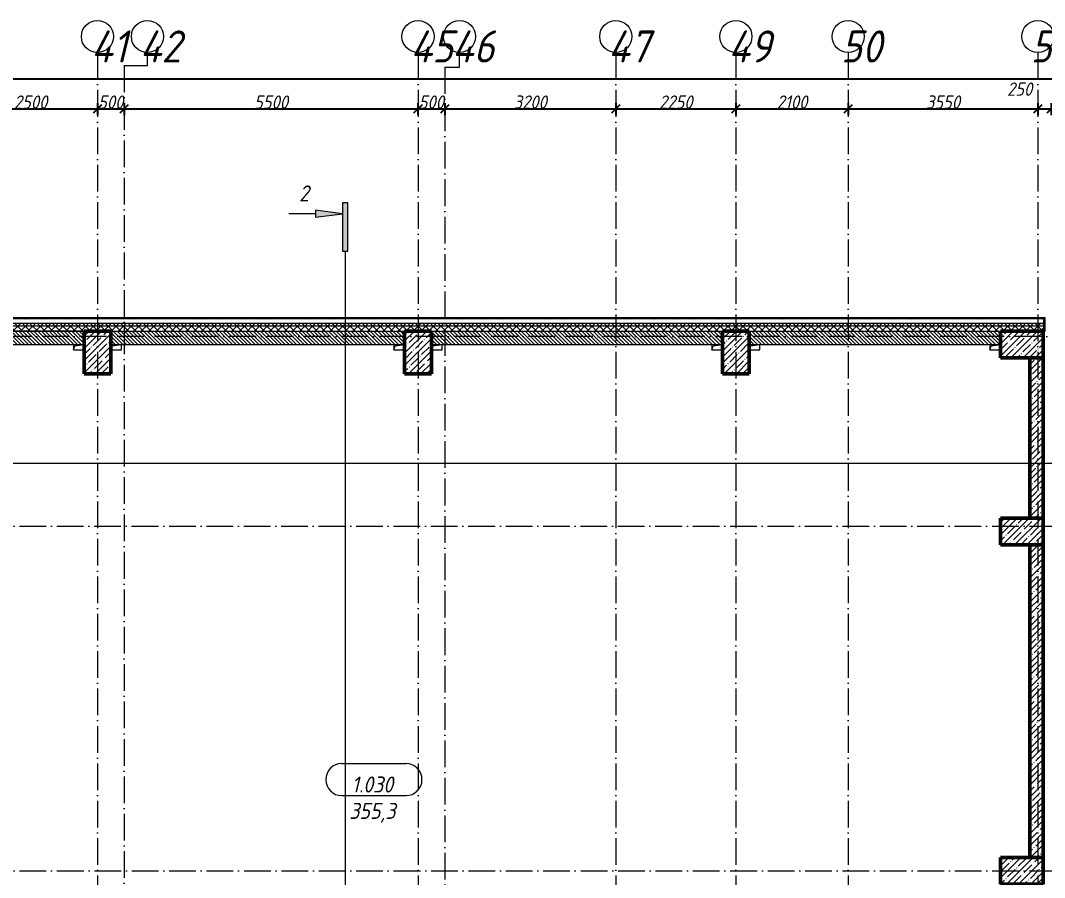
# Model space of a CAD drawing. Header units: millimetres. Extents: x -12989 to 629078, y -109036 to 555275.
# Drawn here: x 568573 to 587739, y 341348 to 357384 of the extents above; entities that cross this region are included whole.
import ezdxf

# ---------------------------------------------------------------- set-up
doc = ezdxf.new("R2010")
doc.units = ezdxf.units.MM
doc.linetypes.add('50_200_ШТРИХ_1Т_ш5_п1_п1_', pattern=[700, 500, -100, 0, -100])
for name, color, linetype, lineweight in [('A-____-____-DIMS', 7, 'Continuous', 9), ('A-GENM-____-OTLN', 7, 'Continuous', 9), ('A-WALL-____-MCUT', 7, 'Continuous', 13), ('A-WALL-____-MCUT-1', 7, 'Continuous', 9), ('A-WALL-____-MCUT-2', 7, 'Continuous', 50), ('A-WALL-____-OTLN', 7, 'Continuous', 9), ('A-WALL-____-PATT-1', 7, 'Continuous', 9), ('A-WALL-FNSH-MCUT-1', 7, 'Continuous', 9), ('G-____-____-SYMB', 7, 'Continuous', 9), ('S-COLS-____-MCUT', 7, 'Continuous', 50), ('S-COLS-____-OTLN', 7, 'Continuous', 9), ('S-GRID-____-IDEN', 7, 'Continuous', 9), ('S-GRID-____-OTLN', 7, 'Continuous', 9), ('S-GRID-____-OTLN-1', 7, '50_200_ШТРИХ_1Т_ш5_п1_п1_', 9)]:
    doc.layers.add(name, color=color, linetype=linetype, lineweight=lineweight)
doc.layers.add('A-AREA-IDEN-1', color=7, linetype='Continuous', lineweight=9, true_color=0xaaaaaa)
doc.layers.add('G-____-____-SYMB-1', color=9, linetype='Continuous', lineweight=9, true_color=0x808080)
doc.styles.add('ISOCPEUR_I', font='isocpeui.ttf', dxfattribs={"width": 0.9, "height": 2.5})
doc.styles.add('ISOCPEUR_I_10', font='isocpeui.ttf', dxfattribs={"width": 0.9, "height": 180})
doc.styles.add('ISOCPEUR_I_9', font='isocpeui.ttf', dxfattribs={"width": 0.9, "height": 250})
doc.dimstyles.new('ISO-2_5_0_9К_БОЛЬШОЙ_ОСИ', dxfattribs={"dimscale": 304.8, "dimtxt": 248.995294, "dimasz": 0.492126, "dimexe": 0.393701, "dimexo": 0, "dimgap": 0, "dimtad": 1, "dimdec": 0, "dimzin": 0, "dimdsep": 46, "dimtxsty": 'ISOCPEUR_I_9', "dimblk1": 'OBLIQUE', "dimblk2": 'OBLIQUE', "dimsah": 1, "dimcen": 0.09, "dimdle": 0.393701, "dimazin": 0, "dimtfac": 1, "dimtdec": 4, "dimtix": 1, "dimtmove": 0, "dimatfit": 3, "dimfxl": 1, "dimtvp": 1, "dimtolj": 1, "dimtzin": 0, "dimarcsym": 2})
doc.dimstyles.new('ISO-2_5_0_9К_БОЛЬШОЙ_ОСИ_1', dxfattribs={"dimscale": 304.8, "dimtxt": 248.995294, "dimasz": 0.492126, "dimexe": 0.393701, "dimexo": 0, "dimgap": 0, "dimtad": 1, "dimdec": 0, "dimzin": 0, "dimdsep": 46, "dimtxsty": 'ISOCPEUR_I_9', "dimblk1": 'OBLIQUE', "dimblk2": 'OBLIQUE', "dimsah": 1, "dimcen": 0.09, "dimdle": 0.393701, "dimazin": 0, "dimtfac": 1, "dimtdec": 4, "dimtix": 1, "dimtmove": 1, "dimatfit": 3, "dimfxl": 1, "dimtvp": 1, "dimtolj": 1, "dimtzin": 0, "dimarcsym": 2})
doc.dimstyles.new('ISO-2_5_0_9К_БОЛЬШОЙ_ОСИ_2', dxfattribs={"dimscale": 304.8, "dimtxt": 248.995294, "dimasz": 0.492126, "dimexe": 0.393701, "dimexo": 0, "dimgap": 0, "dimtad": 1, "dimdec": 0, "dimzin": 0, "dimdsep": 46, "dimtxsty": 'ISOCPEUR_I_9', "dimblk1": 'OBLIQUE', "dimblk2": 'OBLIQUE', "dimsah": 1, "dimcen": 0.09, "dimdle": 0.393701, "dimazin": 0, "dimtfac": 1, "dimtdec": 4, "dimtix": 1, "dimtmove": 2, "dimatfit": 3, "dimfxl": 1, "dimtvp": 1, "dimtolj": 1, "dimtzin": 0, "dimarcsym": 2})
pattern_1 = [(45, (513013.31, 265891.49), (-114.04925, 114.04925), []), (45, (513127.36, 265891.49), (-114.04925, 114.04925), [201.612, -40.322, 3.353, -36.97])]
pattern_2 = [(135, (513013.31, 265891.49), (-35.35534, -35.35534), [])]
pattern_3 = [(45, (513013.31, 265891.49), (-70.71068, 70.71068), []), (135, (513013.31, 265891.49), (-70.71068, -70.71068), [])]

# ---------------------------------------------------------------- blocks, each defined once
blk = doc.blocks.new('BSC_Колонна _Прямоугольная - 500х800-25984400-АР1_План отверстий 1 этажа в осях 1-64_Ю-ЯЯ')
at = {"layer": 'S-COLS-____-OTLN'}
h = blk.add_hatch(dxfattribs=at)
h.set_pattern_fill('FP_108', color=256, style=0, pattern_type=2)
h.set_pattern_definition([(225, (57000, 85281.04), (114.04925, -114.04925), []), (225, (56885.95, 85281.04), (114.04925, -114.04925), [201.613, -40.323, 3.353, -36.97])])
h.paths.add_polyline_path([(-250, 400), (-250, -400), (250, -400), (250, 400)], flags=0)
at = {"layer": 'S-COLS-____-MCUT'}
for p, q in [((250, 400), (-250, 400)), ((-250, 400), (-250, -400)), ((250, -400), (250, 400)), ((-250, -400), (250, -400))]:
    blk.add_line(p, q, dxfattribs=at)
blk = doc.blocks.new('BSC_Колонна _Прямоугольная - 500х800-V98-АР1_План отверстий 1 этажа в осях 1-64_Ю-ЯЯ')
at = {"layer": 'S-COLS-____-OTLN'}
h = blk.add_hatch(dxfattribs=at)
h.set_pattern_fill('FP_109', color=256, style=0, pattern_type=2)
h.set_pattern_definition([(225, (63000, 85281.04), (114.04925, -114.04925), []), (225, (62885.95, 85281.04), (114.04925, -114.04925), [201.613, -40.323, 3.353, -36.97])])
h.paths.add_polyline_path([(-250, 400), (-250, -400), (250, -400), (250, 400)], flags=0)
at = {"layer": 'S-COLS-____-MCUT'}
for p, q in [((250, 400), (-250, 400)), ((-250, 400), (-250, -400)), ((250, -400), (250, 400)), ((-250, -400), (250, -400))]:
    blk.add_line(p, q, dxfattribs=at)
blk = doc.blocks.new('BSC_Колонна _Прямоугольная - 500х800-V99-АР1_План отверстий 1 этажа в осях 1-64_Ю-ЯЯ')
at = {"layer": 'S-COLS-____-OTLN'}
h = blk.add_hatch(dxfattribs=at)
h.set_pattern_fill('FP_110', color=256, style=0, pattern_type=2)
h.set_pattern_definition([(225, (68950, 85281.04), (114.04925, -114.04925), []), (225, (68835.95, 85281.04), (114.04925, -114.04925), [201.613, -40.323, 3.353, -36.97])])
h.paths.add_polyline_path([(-250, 400), (-250, -400), (250, -400), (250, 400)], flags=0)
at = {"layer": 'S-COLS-____-MCUT'}
for p, q in [((250, 400), (-250, 400)), ((-250, 400), (-250, -400)), ((250, -400), (250, 400)), ((-250, -400), (250, -400))]:
    blk.add_line(p, q, dxfattribs=at)
blk = doc.blocks.new('BSC_Колонна _Прямоугольная - 500х800-V100-АР1_План отверстий 1 этажа в осях 1-64_Ю-ЯЯ')
at = {"layer": 'S-COLS-____-OTLN'}
h = blk.add_hatch(dxfattribs=at)
h.set_pattern_fill('FP_111', color=256, style=0, pattern_type=2)
h.set_pattern_definition([(315, (-85431.04, 74300), (114.04925, 114.04925), []), (315, (-85431.04, 74185.95), (114.04925, 114.04925), [201.613, -40.323, 3.353, -36.97])])
h.paths.add_polyline_path([(-250, 400), (-250, -400), (250, -400), (250, 400)], flags=0)
at = {"layer": 'S-COLS-____-MCUT'}
for p, q in [((250, 400), (-250, 400)), ((-250, 400), (-250, -400)), ((250, -400), (250, 400)), ((-250, -400), (250, -400))]:
    blk.add_line(p, q, dxfattribs=at)
blk = doc.blocks.new('BSC_Колонна _Прямоугольная - 500х800-V101-АР1_План отверстий 1 этажа в осях 1-64_Ю-ЯЯ')
at = {"layer": 'S-COLS-____-OTLN'}
h = blk.add_hatch(dxfattribs=at)
h.set_pattern_fill('FP_112', color=256, style=0, pattern_type=2)
h.set_pattern_definition([(315, (-81931.04, 74300), (114.04925, 114.04925), []), (315, (-81931.04, 74185.95), (114.04925, 114.04925), [201.613, -40.323, 3.353, -36.97])])
h.paths.add_polyline_path([(-250, 400), (-250, -400), (250, -400), (250, 400)], flags=0)
at = {"layer": 'S-COLS-____-MCUT'}
for p, q in [((250, 400), (-250, 400)), ((-250, 400), (-250, -400)), ((250, -400), (250, 400)), ((-250, -400), (250, -400))]:
    blk.add_line(p, q, dxfattribs=at)
blk = doc.blocks.new('BSC_Колонна _Прямоугольная - 500х800-V102-АР1_План отверстий 1 этажа в осях 1-64_Ю-ЯЯ')
at = {"layer": 'S-COLS-____-OTLN'}
h = blk.add_hatch(dxfattribs=at)
h.set_pattern_fill('FP_113', color=256, style=0, pattern_type=2)
h.set_pattern_definition([(315, (-75581.04, 74300), (114.04925, 114.04925), []), (315, (-75581.04, 74185.95), (114.04925, 114.04925), [201.613, -40.323, 3.353, -36.97])])
h.paths.add_polyline_path([(-250, -400), (250, -400), (250, 400), (-250, 400)], flags=0)
at = {"layer": 'S-COLS-____-MCUT'}
for p, q in [((250, 400), (-250, 400)), ((-250, 400), (-250, -400)), ((250, -400), (250, 400)), ((-250, -400), (250, -400))]:
    blk.add_line(p, q, dxfattribs=at)
blk = doc.blocks.new('AR_Отверстие прямоугольное _в плите_ - AR_Отверстие прямоугольное _в плите_-30511715-АР1_План отверстий 1 этажа в осях 1-64_Ю-ЯЯ')
at = {"layer": 'A-GENM-____-OTLN'}
for p, q in [((-100, 50), (-100, -50)), ((-100, -50), (-75, 25)), ((-75, 25), (100, 50)), ((-100, -50), (100, -50))]:
    blk.add_line(p, q, dxfattribs=at)
blk = doc.blocks.new('AR_Отверстие прямоугольное _в плите_ - AR_Отверстие прямоугольное _в плите_-V203-АР1_План отверстий 1 этажа в осях 1-64_Ю-ЯЯ')
at = {"layer": 'A-GENM-____-OTLN'}
for p, q in [((-100, -50), (-75, 25)), ((-75, 25), (100, 50)), ((100, -50), (100, 50)), ((-100, -50), (100, -50))]:
    blk.add_line(p, q, dxfattribs=at)
blk = doc.blocks.new('Стены 2 - Стены 4-31194547-АР1_План отверстий 1 этажа в осях 1-64_Ю-ЯЯ')
at = {"layer": 'A-WALL-____-MCUT'}
for p, q in [((-1799, 41030), (-1799, 41010)), ((-1549, 41030), (-1799, 41030)), ((-1549, 41010), (-1549, 41030)), ((-1799, 41010), (-1549, 41010))]:
    blk.add_line(p, q, dxfattribs=at)
blk = doc.blocks.new('Ось сетки - Круг_Ø6_00__ISO-2_5_0_9K_-25732049-АР1_План отверстий 1 этажа в осях 1-64_Ю-ЯЯ')
at = {"layer": 'S-GRID-____-IDEN'}
blk.add_circle((0, 0), 3, dxfattribs=at)
blk = doc.blocks.new('Разрез - Заголовок разреза-10218885-АР1_План отверстий 1 этажа в осях 1-64_Ю-ЯЯ')
at = {"layer": 'G-____-____-SYMB'}
for points in [[(0, 0.5), (0, -0.5), (-9, -0.5), (-9, 0.5)], [(-6.34, -5.5), (-7.66, -5.5), (-7, -0.5)]]:
    blk.add_hatch(color=256, dxfattribs=at).paths.add_polyline_path(points, flags=0)
for p, q in [((0, 0.5), (-9, 0.5)), ((-9, 0.5), (-9, -0.5)), ((0, -0.5), (0, 0.5)), ((-9, -0.5), (0, -0.5)), ((-7, -0.5), (-7.66, -5.5)), ((-6.34, -5.5), (-7, -0.5)), ((-7.66, -5.5), (-6.34, -5.5)), ((-7, -5.5), (-7, -10.5))]:
    blk.add_line(p, q, dxfattribs=at)
blk = doc.blocks.new('_Oblique')
at = {"color": 0, "linetype": 'ByBlock', "lineweight": -2}
blk.add_line((-0.5, -0.5), (0.5, 0.5), dxfattribs=at)
blk = doc.blocks.new('*D5523')
at = {"layer": 'A-____-____-DIMS', "color": 0, "lineweight": -2, "transparency": 16777216}
for p, q in [((567393, 355732), (570133, 355732)), ((567513, 355838), (567513, 355612)), ((570013, 355838), (570013, 355612))]:
    blk.add_line(p, q, dxfattribs=at)
at = {"layer": 'Defpoints', "color": 0, "transparency": 16777216}
for p in [(567513, 355838), (570013, 355838), (570013, 355732)]:
    blk.add_point(p, dxfattribs=at)
at = {"layer": 'A-____-____-DIMS', "color": 0, "lineweight": -2, "transparency": 16777216, "xscale": 150, "yscale": 150, "zscale": 150, "rotation": 180}
blk.add_blockref('_Oblique', (567513, 355732), dxfattribs=at)
at = {"layer": 'A-____-____-DIMS', "color": 0, "lineweight": -2, "transparency": 16777216, "xscale": 150, "yscale": 150, "zscale": 150}
blk.add_blockref('_Oblique', (570013, 355732), dxfattribs=at)
at = {"layer": 'A-____-____-DIMS', "color": 0, "transparency": 16777216, "insert": (568763, 355857), "char_height": 250, "width": 758.48, "attachment_point": 5, "style": 'ISOCPEUR_I_9'}
blk.add_mtext('\\A1;2500', dxfattribs=at)
blk = doc.blocks.new('*D5524')
at = {"layer": 'A-____-____-DIMS', "color": 0, "lineweight": -2, "transparency": 16777216}
for p, q in [((569893, 355732), (570633, 355732)), ((570013, 355838), (570013, 355612)), ((570513, 355838), (570513, 355612))]:
    blk.add_line(p, q, dxfattribs=at)
at = {"layer": 'Defpoints', "color": 0, "transparency": 16777216}
for p in [(570013, 355838), (570513, 355838), (570513, 355732)]:
    blk.add_point(p, dxfattribs=at)
at = {"layer": 'A-____-____-DIMS', "color": 0, "lineweight": -2, "transparency": 16777216, "xscale": 150, "yscale": 150, "zscale": 150, "rotation": 180}
blk.add_blockref('_Oblique', (570013, 355732), dxfattribs=at)
at = {"layer": 'A-____-____-DIMS', "color": 0, "lineweight": -2, "transparency": 16777216, "xscale": 150, "yscale": 150, "zscale": 150}
blk.add_blockref('_Oblique', (570513, 355732), dxfattribs=at)
at = {"layer": 'A-____-____-DIMS', "color": 0, "transparency": 16777216, "insert": (570263, 355857), "char_height": 250, "width": 568.86, "attachment_point": 5, "style": 'ISOCPEUR_I_9'}
blk.add_mtext('\\A1;500', dxfattribs=at)
blk = doc.blocks.new('*D5525')
at = {"layer": 'A-____-____-DIMS', "color": 0, "lineweight": -2, "transparency": 16777216}
for p, q in [((570393, 355732), (576133, 355732)), ((570513, 355838), (570513, 355612)), ((576013, 355838), (576013, 355612))]:
    blk.add_line(p, q, dxfattribs=at)
at = {"layer": 'Defpoints', "color": 0, "transparency": 16777216}
for p in [(570513, 355838), (576013, 355838), (576013, 355732)]:
    blk.add_point(p, dxfattribs=at)
at = {"layer": 'A-____-____-DIMS', "color": 0, "lineweight": -2, "transparency": 16777216, "xscale": 150, "yscale": 150, "zscale": 150, "rotation": 180}
blk.add_blockref('_Oblique', (570513, 355732), dxfattribs=at)
at = {"layer": 'A-____-____-DIMS', "color": 0, "lineweight": -2, "transparency": 16777216, "xscale": 150, "yscale": 150, "zscale": 150}
blk.add_blockref('_Oblique', (576013, 355732), dxfattribs=at)
at = {"layer": 'A-____-____-DIMS', "color": 0, "transparency": 16777216, "insert": (573263, 355857), "char_height": 250, "width": 758.48, "attachment_point": 5, "style": 'ISOCPEUR_I_9'}
blk.add_mtext('\\A1;5500', dxfattribs=at)
blk = doc.blocks.new('*D5526')
at = {"layer": 'A-____-____-DIMS', "color": 0, "lineweight": -2, "transparency": 16777216}
for p, q in [((575893, 355732), (576633, 355732)), ((576013, 355838), (576013, 355612)), ((576513, 355838), (576513, 355612))]:
    blk.add_line(p, q, dxfattribs=at)
at = {"layer": 'Defpoints', "color": 0, "transparency": 16777216}
for p in [(576013, 355838), (576513, 355838), (576513, 355732)]:
    blk.add_point(p, dxfattribs=at)
at = {"layer": 'A-____-____-DIMS', "color": 0, "lineweight": -2, "transparency": 16777216, "xscale": 150, "yscale": 150, "zscale": 150, "rotation": 180}
blk.add_blockref('_Oblique', (576013, 355732), dxfattribs=at)
at = {"layer": 'A-____-____-DIMS', "color": 0, "lineweight": -2, "transparency": 16777216, "xscale": 150, "yscale": 150, "zscale": 150}
blk.add_blockref('_Oblique', (576513, 355732), dxfattribs=at)
at = {"layer": 'A-____-____-DIMS', "color": 0, "transparency": 16777216, "insert": (576263, 355857), "char_height": 250, "width": 568.86, "attachment_point": 5, "style": 'ISOCPEUR_I_9'}
blk.add_mtext('\\A1;500', dxfattribs=at)
blk = doc.blocks.new('*D5527')
at = {"layer": 'A-____-____-DIMS', "color": 0, "lineweight": -2, "transparency": 16777216}
for p, q in [((576393, 355732), (579833, 355732)), ((576513, 355838), (576513, 355612)), ((579713, 355838), (579713, 355612))]:
    blk.add_line(p, q, dxfattribs=at)
at = {"layer": 'Defpoints', "color": 0, "transparency": 16777216}
for p in [(576513, 355838), (579713, 355838), (579713, 355732)]:
    blk.add_point(p, dxfattribs=at)
at = {"layer": 'A-____-____-DIMS', "color": 0, "lineweight": -2, "transparency": 16777216, "xscale": 150, "yscale": 150, "zscale": 150, "rotation": 180}
blk.add_blockref('_Oblique', (576513, 355732), dxfattribs=at)
at = {"layer": 'A-____-____-DIMS', "color": 0, "lineweight": -2, "transparency": 16777216, "xscale": 150, "yscale": 150, "zscale": 150}
blk.add_blockref('_Oblique', (579713, 355732), dxfattribs=at)
at = {"layer": 'A-____-____-DIMS', "color": 0, "transparency": 16777216, "insert": (578113, 355857), "char_height": 250, "width": 758.48, "attachment_point": 5, "style": 'ISOCPEUR_I_9'}
blk.add_mtext('\\A1;3200', dxfattribs=at)
blk = doc.blocks.new('*D5528')
at = {"layer": 'A-____-____-DIMS', "color": 0, "lineweight": -2, "transparency": 16777216}
for p, q in [((579593, 355732), (582083, 355732)), ((579713, 355838), (579713, 355612)), ((581963, 355838), (581963, 355612))]:
    blk.add_line(p, q, dxfattribs=at)
at = {"layer": 'Defpoints', "color": 0, "transparency": 16777216}
for p in [(579713, 355838), (581963, 355838), (581963, 355732)]:
    blk.add_point(p, dxfattribs=at)
at = {"layer": 'A-____-____-DIMS', "color": 0, "lineweight": -2, "transparency": 16777216, "xscale": 150, "yscale": 150, "zscale": 150, "rotation": 180}
blk.add_blockref('_Oblique', (579713, 355732), dxfattribs=at)
at = {"layer": 'A-____-____-DIMS', "color": 0, "lineweight": -2, "transparency": 16777216, "xscale": 150, "yscale": 150, "zscale": 150}
blk.add_blockref('_Oblique', (581963, 355732), dxfattribs=at)
at = {"layer": 'A-____-____-DIMS', "color": 0, "transparency": 16777216, "insert": (580838, 355857), "char_height": 250, "width": 758.48, "attachment_point": 5, "style": 'ISOCPEUR_I_9'}
blk.add_mtext('\\A1;2250', dxfattribs=at)
blk = doc.blocks.new('*D5529')
at = {"layer": 'A-____-____-DIMS', "color": 0, "lineweight": -2, "transparency": 16777216}
for p, q in [((581843, 355732), (584183, 355732)), ((581963, 355838), (581963, 355612)), ((584063, 355838), (584063, 355612))]:
    blk.add_line(p, q, dxfattribs=at)
at = {"layer": 'Defpoints', "color": 0, "transparency": 16777216}
for p in [(581963, 355838), (584063, 355838), (584063, 355732)]:
    blk.add_point(p, dxfattribs=at)
at = {"layer": 'A-____-____-DIMS', "color": 0, "lineweight": -2, "transparency": 16777216, "xscale": 150, "yscale": 150, "zscale": 150, "rotation": 180}
blk.add_blockref('_Oblique', (581963, 355732), dxfattribs=at)
at = {"layer": 'A-____-____-DIMS', "color": 0, "lineweight": -2, "transparency": 16777216, "xscale": 150, "yscale": 150, "zscale": 150}
blk.add_blockref('_Oblique', (584063, 355732), dxfattribs=at)
at = {"layer": 'A-____-____-DIMS', "color": 0, "transparency": 16777216, "insert": (583013, 355857), "char_height": 250, "width": 701.02, "attachment_point": 5, "style": 'ISOCPEUR_I_9'}
blk.add_mtext('\\A1;2100', dxfattribs=at)
blk = doc.blocks.new('*D5530')
at = {"layer": 'A-____-____-DIMS', "color": 0, "lineweight": -2, "transparency": 16777216}
for p, q in [((583943, 355732), (587733, 355732)), ((584063, 355838), (584063, 355612)), ((587613, 355838), (587613, 355612))]:
    blk.add_line(p, q, dxfattribs=at)
at = {"layer": 'Defpoints', "color": 0, "transparency": 16777216}
for p in [(584063, 355838), (587613, 355838), (587613, 355732)]:
    blk.add_point(p, dxfattribs=at)
at = {"layer": 'A-____-____-DIMS', "color": 0, "lineweight": -2, "transparency": 16777216, "xscale": 150, "yscale": 150, "zscale": 150, "rotation": 180}
blk.add_blockref('_Oblique', (584063, 355732), dxfattribs=at)
at = {"layer": 'A-____-____-DIMS', "color": 0, "lineweight": -2, "transparency": 16777216, "xscale": 150, "yscale": 150, "zscale": 150}
blk.add_blockref('_Oblique', (587613, 355732), dxfattribs=at)
at = {"layer": 'A-____-____-DIMS', "color": 0, "transparency": 16777216, "insert": (585838, 355857), "char_height": 250, "width": 758.48, "attachment_point": 5, "style": 'ISOCPEUR_I_9'}
blk.add_mtext('\\A1;3550', dxfattribs=at)
blk = doc.blocks.new('*D5531')
at = {"layer": 'A-____-____-DIMS', "color": 0, "lineweight": -2, "transparency": 16777216}
for p, q in [((587493, 355732), (587983, 355732)), ((587613, 355838), (587613, 355612)), ((587863, 355838), (587863, 355612))]:
    blk.add_line(p, q, dxfattribs=at)
at = {"layer": 'Defpoints', "color": 0, "transparency": 16777216}
for p in [(587613, 355838), (587863, 355838), (587863, 355732)]:
    blk.add_point(p, dxfattribs=at)
at = {"layer": 'A-____-____-DIMS', "color": 0, "lineweight": -2, "transparency": 16777216, "xscale": 150, "yscale": 150, "zscale": 150, "rotation": 180}
blk.add_blockref('_Oblique', (587613, 355732), dxfattribs=at)
at = {"layer": 'A-____-____-DIMS', "color": 0, "lineweight": -2, "transparency": 16777216, "xscale": 150, "yscale": 150, "zscale": 150}
blk.add_blockref('_Oblique', (587863, 355732), dxfattribs=at)
at = {"layer": 'A-____-____-DIMS', "color": 0, "transparency": 16777216, "insert": (587037, 356225), "char_height": 250, "width": 568.86, "attachment_point": 1, "line_spacing_factor": 1.149209, "style": 'ISOCPEUR_I_9'}
blk.add_mtext('\\A1;250', dxfattribs=at)
blk = doc.blocks.new('*D5538')
at = {"layer": 'A-____-____-DIMS', "color": 0, "lineweight": -2, "transparency": 16777216}
for p, q in [((510543, 356284), (561897, 356284)), ((510663, 356390), (510663, 356164)), ((614283, 356284), (562776, 356284)), ((614163, 356390), (614163, 356164))]:
    blk.add_line(p, q, dxfattribs=at)
at = {"layer": 'Defpoints', "color": 0, "transparency": 16777216}
for p in [(510663, 356390), (614163, 356390), (614163, 356284)]:
    blk.add_point(p, dxfattribs=at)
at = {"layer": 'A-____-____-DIMS', "color": 0, "lineweight": -2, "transparency": 16777216, "xscale": 150, "yscale": 150, "zscale": 150, "rotation": 180}
blk.add_blockref('_Oblique', (510663, 356284), dxfattribs=at)
at = {"layer": 'A-____-____-DIMS', "color": 0, "lineweight": -2, "transparency": 16777216, "xscale": 150, "yscale": 150, "zscale": 150}
blk.add_blockref('_Oblique', (614163, 356284), dxfattribs=at)
at = {"layer": 'A-____-____-DIMS', "color": 0, "transparency": 16777216, "insert": (561796, 356611), "char_height": 250, "width": 1080.26, "attachment_point": 1, "line_spacing_factor": 1.149209, "style": 'ISOCPEUR_I_9'}
blk.add_mtext('\\A1;103500', dxfattribs=at)
blk = doc.blocks.new('AAR_СКБ_Марка_помещения_1_5 ммп - Номер _ Площадь-27962135-АИ_План этажа_Стены_1')
at = {"layer": 'A-AREA-IDEN-1'}
for p, q in [((-2.987, 3), (3.013, 3)), ((-2.987, 0), (3.013, 0))]:
    blk.add_line(p, q, dxfattribs=at)
for centre, start, end in [((-2.987, 1.5), 90, 270), ((3.013, 1.5), 270, 90)]:
    blk.add_arc(centre, 1.5, start, end, dxfattribs=at)

msp = doc.modelspace()

# ---------------------------------------------------------------- hatches: boundary and pattern name
at = {"layer": 'A-WALL-____-PATT-1'}
h = msp.add_hatch(dxfattribs=at)
h.set_pattern_fill('FP_3', color=256, style=0, pattern_type=2)
h.set_pattern_definition([(45, (513013.31, 265891.49), (-85.53659, 85.53659), []), (45, (513070.34, 265891.49), (-85.53659, 85.53659), [])])
h.paths.add_polyline_path([(587728.3109, 351802.5335), (587728.3109, 351822.5335), (563198.3109, 351822.5335), (563198.3109, 351802.5335), (587232.9302, 351802.5335)], flags=0)
h = msp.add_hatch(dxfattribs=at)
h.set_pattern_fill('FP_1', color=256, style=0, pattern_type=2)
h.set_pattern_definition(pattern_3)
h.paths.add_polyline_path([(587728.3109, 351672.5335), (587728.3109, 351722.5335), (563198.3109, 351722.5335), (563198.3109, 351672.5335), (587232.9302, 351672.5335)], flags=0)
h = msp.add_hatch(dxfattribs=at)
h.set_pattern_fill('FP_1', color=256, style=0, pattern_type=2)
h.set_pattern_definition(pattern_3)
h.paths.add_polyline_path([(587713.3109, 351572.5335), (587728.3109, 351572.5335), (587728.3109, 351672.5335), (563198.3109, 351672.5335), (563198.3109, 351572.5335), (587232.9302, 351572.5335)], flags=0)
h = msp.add_hatch(dxfattribs=at)
h.set_pattern_fill('FP_6', color=256, style=0, pattern_type=2)
h.set_pattern_definition(pattern_2)
h.paths.add_polyline_path([(569763.3109, 351322.5335), (569763.3109, 351572.5335), (564013.3109, 351572.5335), (564013.3109, 351322.5335), (569557.9235, 351322.5335)], flags=0)
h = msp.add_hatch(dxfattribs=at)
h.set_pattern_fill('FP_6', color=256, style=0, pattern_type=2)
h.set_pattern_definition(pattern_2)
h.paths.add_polyline_path([(575763.3109, 351322.5335), (575763.3109, 351572.5335), (570263.3109, 351572.5335), (570263.3109, 351322.5335), (573092.9249, 351322.5335)], flags=0)
h = msp.add_hatch(dxfattribs=at)
h.set_pattern_fill('FP_6', color=256, style=0, pattern_type=2)
h.set_pattern_definition(pattern_2)
h.paths.add_polyline_path([(581713.3109, 351322.5335), (581713.3109, 351572.5335), (576263.3109, 351572.5335), (576263.3109, 351322.5335), (576627.9262, 351322.5335)], flags=0)
h = msp.add_hatch(dxfattribs=at)
h.set_pattern_fill('FP_6', color=256, style=0, pattern_type=2)
h.set_pattern_definition(pattern_2)
h.paths.add_polyline_path([(586913.3109, 351322.5335), (586913.3109, 351572.5335), (582213.3109, 351572.5335), (582213.3109, 351322.5335), (583697.9289, 351322.5335)], flags=0)
h = msp.add_hatch(dxfattribs=at)
h.set_pattern_fill('FP_13', color=256, style=0, pattern_type=2)
h.set_pattern_definition(pattern_1)
h.paths.add_polyline_path([(587713.3109, 348072.5335), (587713.3109, 351072.5335), (587463.3109, 351072.5335), (587463.3109, 348072.5335)], flags=0)
h = msp.add_hatch(dxfattribs=at)
h.set_pattern_fill('FP_13', color=256, style=0, pattern_type=2)
h.set_pattern_definition(pattern_1)
h.paths.add_polyline_path([(587713.3109, 341722.5335), (587713.3109, 347572.5335), (587463.3109, 347572.5335), (587463.3109, 341722.5335)], flags=0)

# ---------------------------------------------------------------- linework, layer by layer
at = {"layer": 'A-WALL-____-MCUT'}
for p, q in [((587728.3109, 351802.5335), (563198.3109, 351802.5335)), ((587728.3109, 351802.5335), (587728.3109, 351802.5335)), ((587728.3109, 351572.5335), (587728.3109, 351802.5335)), ((569763.3109, 351572.5335), (564013.3109, 351572.5335)), ((564013.3109, 351572.5335), (569763.3109, 351572.5335)), ((570263.3109, 351572.5335), (575763.3109, 351572.5335)), ((576263.3109, 351572.5335), (581713.3109, 351572.5335)), ((582213.3109, 351572.5335), (582213.3109, 351572.5335)), ((582213.3109, 351572.5335), (586913.3109, 351572.5335)), ((587713.3109, 351572.5335), (587728.3109, 351572.5335)), ((564013.3109, 351322.5335), (569763.3109, 351322.5335)), ((570263.3109, 351322.5335), (575763.3109, 351322.5335)), ((576263.3109, 351322.5335), (581713.3109, 351322.5335)), ((582213.3109, 351322.5335), (586913.3109, 351322.5335))]:
    msp.add_line(p, q, dxfattribs=at)
at = {"layer": 'A-WALL-____-MCUT-1'}
for p, q in [((563198.3109, 351722.5335), (587728.3109, 351722.5335)), ((563198.3109, 351672.5335), (587728.3109, 351672.5335))]:
    msp.add_line(p, q, dxfattribs=at)
at = {"layer": 'A-WALL-____-MCUT-2'}
for p, q in [((587463.3109, 351072.5335), (587463.3109, 348072.5335)), ((587713.3109, 348072.5335), (587713.3109, 351072.5335)), ((587463.3109, 347572.5335), (587463.3109, 341722.5335)), ((587713.3109, 341722.5335), (587713.3109, 347572.5335))]:
    msp.add_line(p, q, dxfattribs=at)
at = {"layer": 'A-WALL-FNSH-MCUT-1'}
for p, q in [((587728.3109, 351822.5335), (563198.3109, 351822.5335)), ((587728.3109, 351802.5335), (587728.3109, 351822.5335))]:
    msp.add_line(p, q, dxfattribs=at)
at = {"layer": 'G-____-____-SYMB-1'}
for p, q in [((574647.6196, 353069.2591), (574647.6196, 318570.716)), ((508098.7087, 349100.5441), (617525.6647, 349100.5441))]:
    msp.add_line(p, q, dxfattribs=at)
at = {"layer": 'S-GRID-____-OTLN'}
for p, q in [((570949.0969, 356540.8131), (570949.0969, 356784.3429)), ((576790.5596, 356512.7283), (576790.5596, 356784.3429)), ((570513.3109, 356540.8131), (570949.0969, 356540.8131)), ((576513.3109, 356512.7283), (576790.5596, 356512.7283))]:
    msp.add_line(p, q, dxfattribs=at)
at = {"layer": 'S-GRID-____-OTLN-1'}
for p, q in [((570013.3109, 356784.3429), (570013.3109, 318783.0794)), ((576013.3109, 356784.3429), (576013.3109, 318783.0794)), ((579713.3109, 356784.3429), (579713.3109, 318783.0794)), ((581963.3109, 356784.3429), (581963.3109, 318783.0794)), ((584063.3109, 356784.3429), (584063.3109, 305473.1205)), ((587613.3109, 356784.3429), (587613.3109, 305473.1205)), ((570513.3109, 356540.8131), (570513.3109, 318933.9671)), ((576513.3109, 356512.7283), (576513.3109, 318950.0876)), ((617087.7175, 351472.5335), (508344.5407, 351472.5335)), ((508344.5407, 347922.5335), (617087.7175, 347922.5335)), ((562255.3286, 341472.5335), (617087.7175, 341472.5335))]:
    msp.add_line(p, q, dxfattribs=at)

# ---------------------------------------------------------------- block references
at = {"layer": 'A-AREA-IDEN-1', "xscale": 199.9999999999999, "yscale": 199.9999999999999, "zscale": 199.9999999999999}
msp.add_blockref('AAR_СКБ_Марка_помещения_1_5 ммп - Номер _ Площадь-27962135-АИ_План этажа_Стены_1', (575185.2594, 342879.4421), dxfattribs=at)
at = {"layer": 'A-GENM-____-OTLN'}
for name, p in [('AR_Отверстие прямоугольное _в плите_ - AR_Отверстие прямоугольное _в плите_-30511715-АР1_План отверстий 1 этажа в осях 1-64_Ю-ЯЯ', (569663.3109, 351272.5335)), ('AR_Отверстие прямоугольное _в плите_ - AR_Отверстие прямоугольное _в плите_-V203-АР1_План отверстий 1 этажа в осях 1-64_Ю-ЯЯ', (570363.3109, 351272.5335)), ('AR_Отверстие прямоугольное _в плите_ - AR_Отверстие прямоугольное _в плите_-30511715-АР1_План отверстий 1 этажа в осях 1-64_Ю-ЯЯ', (575663.3109, 351272.5335)), ('AR_Отверстие прямоугольное _в плите_ - AR_Отверстие прямоугольное _в плите_-V203-АР1_План отверстий 1 этажа в осях 1-64_Ю-ЯЯ', (576363.3109, 351272.5335)), ('AR_Отверстие прямоугольное _в плите_ - AR_Отверстие прямоугольное _в плите_-30511715-АР1_План отверстий 1 этажа в осях 1-64_Ю-ЯЯ', (581613.3109, 351272.5335)), ('AR_Отверстие прямоугольное _в плите_ - AR_Отверстие прямоугольное _в плите_-V203-АР1_План отверстий 1 этажа в осях 1-64_Ю-ЯЯ', (582313.3109, 351272.5335)), ('AR_Отверстие прямоугольное _в плите_ - AR_Отверстие прямоугольное _в плите_-30511715-АР1_План отверстий 1 этажа в осях 1-64_Ю-ЯЯ', (586813.3109, 351272.5335))]:
    msp.add_blockref(name, p, dxfattribs=at)
at = {"layer": 'A-WALL-____-OTLN', "rotation": 89.9999999999999}
msp.add_blockref('Стены 2 - Стены 4-31194547-АР1_План отверстий 1 этажа в осях 1-64_Ю-ЯЯ', (628758.5529, 353371.0453), dxfattribs=at)
at = {"layer": 'G-____-____-SYMB', "xscale": 99.99999999999993, "yscale": 99.99999999999993, "zscale": 99.99999999999993, "rotation": 269.9999999999996}
msp.add_blockref('Разрез - Заголовок разреза-10218885-АР1_План отверстий 1 этажа в осях 1-64_Ю-ЯЯ', (574647.6196, 353069.2591), dxfattribs=at)
at = {"layer": 'S-COLS-____-OTLN'}
for name, p, rotation in [('BSC_Колонна _Прямоугольная - 500х800-25984400-АР1_План отверстий 1 этажа в осях 1-64_Ю-ЯЯ', (570013.3109, 351172.5335), 180), ('BSC_Колонна _Прямоугольная - 500х800-V98-АР1_План отверстий 1 этажа в осях 1-64_Ю-ЯЯ', (576013.3109, 351172.5335), 180), ('BSC_Колонна _Прямоугольная - 500х800-V99-АР1_План отверстий 1 этажа в осях 1-64_Ю-ЯЯ', (581963.3109, 351172.5335), 180), ('BSC_Колонна _Прямоугольная - 500х800-V100-АР1_План отверстий 1 этажа в осях 1-64_Ю-ЯЯ', (587313.3109, 351322.5335), 89.9999999999999), ('BSC_Колонна _Прямоугольная - 500х800-V101-АР1_План отверстий 1 этажа в осях 1-64_Ю-ЯЯ', (587313.3109, 347822.5335), 89.9999999999999), ('BSC_Колонна _Прямоугольная - 500х800-V102-АР1_План отверстий 1 этажа в осях 1-64_Ю-ЯЯ', (587313.3109, 341472.5335), 89.9999999999999)]:
    msp.add_blockref(name, p, dxfattribs=dict(at, rotation=rotation))
at = {"layer": 'S-GRID-____-IDEN', "xscale": 99.99999999999993, "yscale": 99.99999999999993, "zscale": 99.99999999999993, "rotation": 180}
for p in [(570013.3109, 357084.3429), (570949.0969, 357084.3429), (576013.3109, 357084.3429), (576790.5596, 357084.3429), (579713.3109, 357084.3429), (581963.3109, 357084.3429), (584063.3109, 357084.3429), (587613.3109, 357084.3429)]:
    msp.add_blockref('Ось сетки - Круг_Ø6_00__ISO-2_5_0_9K_-25732049-АР1_План отверстий 1 этажа в осях 1-64_Ю-ЯЯ', p, dxfattribs=at)

# ---------------------------------------------------------------- texts
at = {"layer": 'A-AREA-IDEN-1', "char_height": 300, "attachment_point": 8, "line_spacing_factor": 1.139951, "style": 'ISOCPEUR_I'}
for s, insert, width in [('\\pxqc,t8.46667,16.93333,25.4,33.86667,42.33333,50.8,59.26667,67.73333,76.2,84.66667,93.13333,101.6,110.06667,118.53333,127,135.46667,143.93333,152.4,160.86667,169.33333,177.8,186.26667,194.73333,203.2,211.66667,220.13333,228.6,237.06667,245.53333,254,262.46667,270.93333;{1.030}', (575159.8304, 342937.772), 900), ('\\pxqc,t8.46667,16.93333,25.4,33.86667,42.33333,50.8,59.26667,67.73333,76.2,84.66667,93.13333,101.6,110.06667,118.53333,127,135.46667,143.93333,152.4,160.86667,169.33333,177.8,186.26667,194.73333,203.2,211.66667,220.13333,228.6,237.06667,245.53333,254,262.46667,270.93333;{355,3}', (575159.8304, 342373.824), 966)]:
    msp.add_mtext(s, dxfattribs=dict(at, insert=insert, width=width))
at = {"layer": 'G-____-____-SYMB', "insert": (573786.9903, 354297.8486), "char_height": 300, "width": 256.54, "attachment_point": 1, "style": 'ISOCPEUR_I_10'}
msp.add_mtext('\\fISOCPEUR|b0|i1|c204|p34|;2', dxfattribs=at)
at = {"layer": 'S-GRID-____-IDEN', "char_height": 600, "attachment_point": 1, "style": 'ISOCPEUR_I_9'}
for s, insert, width in [('41', (569893.7892, 357198.2766), 367.974562), ('42', (570805.7252, 357198.2766), 425.696062), ('45', (575869.9392, 357198.2766), 425.696062), ('46', (576647.188, 357198.2766), 425.696062), ('47', (579569.9392, 357198.2766), 425.696062), ('49', (581819.9392, 357198.2766), 425.696062), ('50', (583928.9392, 357198.2766), 404.0505), ('53', (587478.9392, 357198.2766), 404.0505)]:
    msp.add_mtext(s, dxfattribs=dict(at, insert=insert, width=width))

# ---------------------------------------------------------------- dimensions: what is measured, and where the dimension line sits
at = {"layer": 'A-____-____-DIMS'}
for base, p1, p2, dimstyle, override, picture, middle in [((614163.3109, 356284.1601), (510663.3109, 356390.2261), (614163.3109, 356390.2261), 'ISO-2_5_0_9К_БОЛЬШОЙ_ОСИ_2', {"dimpost": '<>', "dimfxl": 103500}, '*D5538', (562336.1611, 356444.1074)), ((587863.3109, 355731.9408), (587613.3109, 355838.0069), (587863.3109, 355838.0069), 'ISO-2_5_0_9К_БОЛЬШОЙ_ОСИ_1', {"dimpost": '<>', "dimfxl": 250}, '*D5531', (587321.6834, 355891.8881))]:
    dim = msp.add_linear_dim(base=base, p1=p1, p2=p2, dimstyle=dimstyle, override=override, dxfattribs=at)
    dim.commit()
    dim.dimension.update_dxf_attribs({"geometry": picture, "text_midpoint": middle, "dimtype": 160})
for base, p1, p2, override, picture, middle in [((570013.3109, 355731.9408), (567513.3109, 355838.0069), (570013.3109, 355838.0069), {"dimpost": '<>', "dimfxl": 2500}, '*D5523', (568763.3109, 355856.9408)), ((570513.3109, 355731.9408), (570013.3109, 355838.0069), (570513.3109, 355838.0069), {"dimpost": '<>', "dimfxl": 500}, '*D5524', (570263.3109, 355856.9408)), ((576013.3109, 355731.9408), (570513.3109, 355838.0069), (576013.3109, 355838.0069), {"dimpost": '<>', "dimfxl": 5500}, '*D5525', (573263.3109, 355856.9408)), ((576513.3109, 355731.9408), (576013.3109, 355838.0069), (576513.3109, 355838.0069), {"dimpost": '<>', "dimfxl": 500}, '*D5526', (576263.3109, 355856.9408)), ((579713.3109, 355731.9408), (576513.3109, 355838.0069), (579713.3109, 355838.0069), {"dimpost": '<>', "dimfxl": 3200}, '*D5527', (578113.3109, 355856.9408)), ((581963.3109, 355731.9408), (579713.3109, 355838.0069), (581963.3109, 355838.0069), {"dimpost": '<>', "dimfxl": 2250}, '*D5528', (580838.3109, 355856.9408)), ((584063.3109, 355731.9408), (581963.3109, 355838.0069), (584063.3109, 355838.0069), {"dimpost": '<>', "dimfxl": 2100}, '*D5529', (583013.3109, 355856.9408)), ((587613.3109, 355731.9408), (584063.3109, 355838.0069), (587613.3109, 355838.0069), {"dimpost": '<>', "dimfxl": 3550}, '*D5530', (585838.3109, 355856.9408))]:
    dim = msp.add_linear_dim(base=base, p1=p1, p2=p2, dimstyle='ISO-2_5_0_9К_БОЛЬШОЙ_ОСИ', override=override, dxfattribs=at)
    dim.commit()
    dim.dimension.update_dxf_attribs({"geometry": picture, "text_midpoint": middle})

doc.saveas('drawing.dxf')
